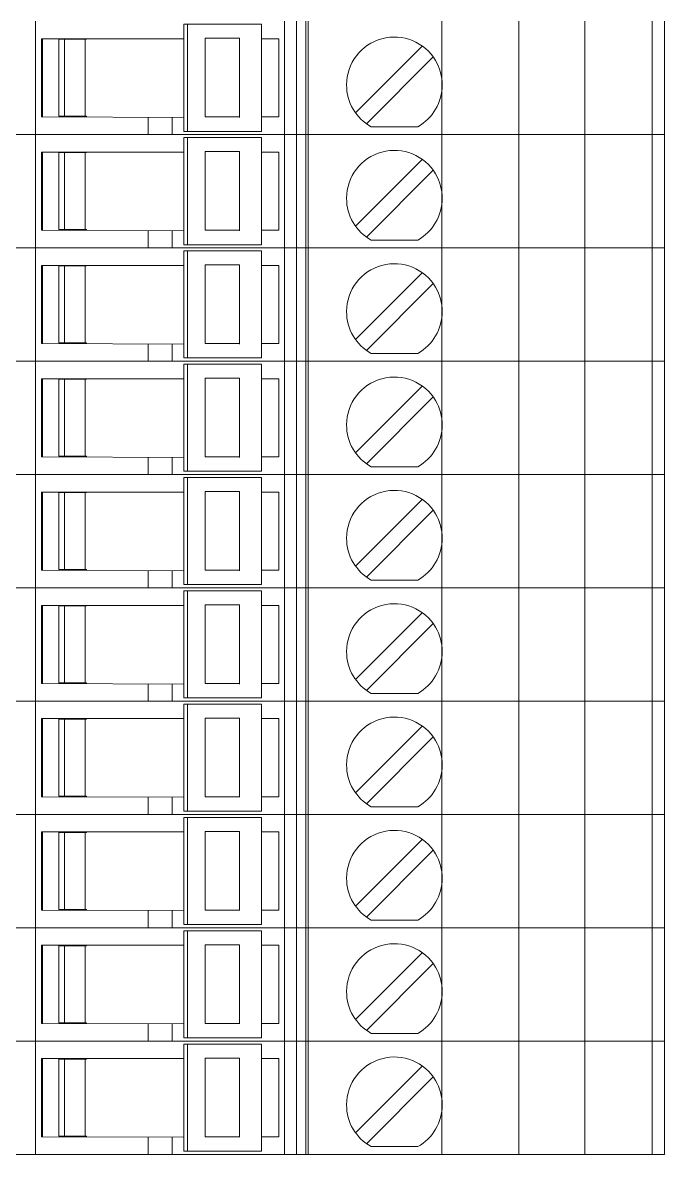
# Model space of a CAD drawing. Header units: millimetres. Extents: x 1880 to 4113, y 771 to 2990.
# Drawn here: x 2716.7 to 2745.9, y 2092.9 to 2144.3 of the extents above; entities that cross this region are included whole.
import ezdxf

# ---------------------------------------------------------------- set-up
doc = ezdxf.new("R2010")
doc.units = ezdxf.units.MM
doc.layers.add('000-PI-Oprema', color=30, linetype='Continuous', lineweight=5)

msp = doc.modelspace()

# ---------------------------------------------------------------- linework, layer by layer
at = {"layer": '000-PI-Oprema', "color": 0, "linetype": 'ByBlock', "lineweight": 0}
for p, q in [((2717.322, 2139.264), (2717.322, 2144.414)), ((2724.08, 2144.274), (2724.238, 2144.274)), ((2724.08, 2144.274), (2724.08, 2143.589)), ((2724.238, 2139.404), (2724.238, 2144.274)), ((2724.238, 2144.274), (2727.609, 2144.274)), ((2727.609, 2144.274), (2727.609, 2144.274)), ((2727.609, 2144.274), (2727.609, 2139.404)), ((2728.652, 2144.414), (2728.652, 2139.264)), ((2729.195, 2139.264), (2729.195, 2144.414)), ((2729.622, 2139.264), (2729.622, 2144.414)), ((2729.722, 2144.414), (2729.722, 2139.264)), ((2735.798, 2144.414), (2735.798, 2139.264)), ((2739.298, 2144.414), (2739.298, 2139.264)), ((2742.298, 2144.414), (2742.298, 2139.264)), ((2745.374, 2139.264), (2745.374, 2144.414)), ((2745.922, 2144.414), (2745.922, 2139.264)), ((2717.597, 2143.614), (2717.597, 2140.064)), ((2717.597, 2143.614), (2724.08, 2143.614)), ((2717.597, 2143.614), (2717.597, 2143.614)), ((2717.647, 2140.064), (2717.647, 2143.614)), ((2718.647, 2143.614), (2718.647, 2140.064)), ((2719.647, 2143.589), (2719.647, 2143.614)), ((2725.193, 2143.639), (2725.036, 2143.639)), ((2725.036, 2143.589), (2725.036, 2143.639)), ((2726.602, 2143.639), (2725.193, 2143.639)), ((2726.602, 2143.639), (2726.602, 2140.039)), ((2727.609, 2143.614), (2728.397, 2143.614)), ((2728.397, 2143.614), (2728.397, 2140.064)), ((2728.397, 2143.614), (2728.397, 2143.614)), ((2718.397, 2143.589), (2718.397, 2143.589)), ((2718.397, 2143.589), (2718.647, 2143.589)), ((2718.397, 2143.589), (2718.397, 2140.089)), ((2718.647, 2143.589), (2719.647, 2143.589)), ((2719.584, 2143.589), (2719.584, 2140.089)), ((2724.08, 2140.089), (2724.08, 2143.589)), ((2725.036, 2140.064), (2725.036, 2143.589)), ((2734.917, 2143.279), (2731.882, 2140.244)), ((2734.917, 2143.279), (2734.917, 2143.279)), ((2729.722, 2142.814), (2729.722, 2140.214)), ((2729.722, 2142.814), (2729.722, 2142.814)), ((2732.376, 2139.749), (2735.412, 2142.784)), ((2735.412, 2142.784), (2735.412, 2142.784)), ((2717.597, 2140.064), (2717.597, 2140.064)), ((2717.597, 2140.064), (2724.08, 2140.039)), ((2718.397, 2140.089), (2718.647, 2140.089)), ((2718.397, 2140.089), (2718.397, 2140.089)), ((2718.647, 2140.089), (2719.647, 2140.089)), ((2719.647, 2140.064), (2719.647, 2140.089)), ((2722.447, 2139.264), (2722.45, 2140.045)), ((2723.547, 2140.041), (2723.547, 2139.264)), ((2724.08, 2139.404), (2724.08, 2140.089)), ((2725.036, 2140.064), (2726.602, 2140.064)), ((2727.609, 2140.064), (2728.397, 2140.064)), ((2728.397, 2140.064), (2728.397, 2140.064)), ((2729.722, 2140.214), (2729.722, 2140.214)), ((2731.882, 2140.244), (2731.882, 2140.244)), ((2732.376, 2139.749), (2732.376, 2139.749)), ((2732.588, 2139.614), (2732.588, 2139.614)), ((2732.588, 2139.614), (2734.706, 2139.614)), ((2734.706, 2139.614), (2734.706, 2139.614)), ((2716.122, 2139.264), (2717.322, 2139.264)), ((2716.122, 2139.264), (2717.322, 2139.264)), ((2717.322, 2139.264), (2722.447, 2139.264)), ((2717.322, 2139.264), (2735.522, 2139.264)), ((2717.322, 2134.114), (2717.322, 2139.264)), ((2721.922, 2139.264), (2721.922, 2139.264)), ((2721.922, 2139.264), (2721.922, 2139.264)), ((2723.543, 2139.264), (2722.447, 2139.264)), ((2722.447, 2139.264), (2722.447, 2139.264)), ((2723.547, 2139.264), (2723.543, 2139.264)), ((2723.547, 2139.264), (2745.922, 2139.264)), ((2723.547, 2139.264), (2723.547, 2139.264)), ((2724.08, 2139.404), (2724.238, 2139.404)), ((2724.08, 2139.124), (2724.238, 2139.124)), ((2724.08, 2139.124), (2724.08, 2138.439)), ((2724.238, 2139.404), (2727.609, 2139.404)), ((2724.238, 2134.254), (2724.238, 2139.124)), ((2724.238, 2139.124), (2727.609, 2139.124)), ((2726.972, 2139.264), (2726.972, 2139.264)), ((2726.972, 2139.264), (2726.972, 2139.264)), ((2727.609, 2139.404), (2727.609, 2139.404)), ((2727.609, 2139.124), (2727.609, 2139.124)), ((2727.609, 2139.124), (2727.609, 2134.254)), ((2728.652, 2139.264), (2728.652, 2134.114)), ((2729.195, 2134.114), (2729.195, 2139.264)), ((2729.622, 2139.264), (2729.622, 2139.264)), ((2729.622, 2139.264), (2729.622, 2139.264)), ((2729.622, 2134.114), (2729.622, 2139.264)), ((2729.722, 2139.264), (2729.722, 2134.114)), ((2745.922, 2139.264), (2735.522, 2139.264)), ((2735.798, 2139.264), (2735.798, 2134.114)), ((2739.298, 2139.264), (2739.298, 2134.114)), ((2742.298, 2139.264), (2742.298, 2134.114)), ((2745.374, 2134.114), (2745.374, 2139.264)), ((2745.922, 2139.264), (2745.922, 2134.114)), ((2717.597, 2138.464), (2717.597, 2134.914)), ((2717.597, 2138.464), (2724.08, 2138.464)), ((2717.597, 2138.464), (2717.597, 2138.464)), ((2717.647, 2134.914), (2717.647, 2138.464)), ((2718.647, 2138.464), (2718.647, 2134.914)), ((2719.647, 2138.439), (2719.647, 2138.464)), ((2725.193, 2138.489), (2725.036, 2138.489)), ((2725.036, 2138.439), (2725.036, 2138.489)), ((2726.602, 2138.489), (2725.193, 2138.489)), ((2726.602, 2138.489), (2726.602, 2134.889)), ((2727.609, 2138.464), (2728.397, 2138.464)), ((2728.397, 2138.464), (2728.397, 2134.914)), ((2728.397, 2138.464), (2728.397, 2138.464)), ((2718.397, 2138.439), (2718.397, 2138.439)), ((2718.397, 2138.439), (2718.647, 2138.439)), ((2718.397, 2138.439), (2718.397, 2134.939)), ((2718.647, 2138.439), (2719.647, 2138.439)), ((2719.584, 2138.439), (2719.584, 2134.939)), ((2724.08, 2134.939), (2724.08, 2138.439)), ((2725.036, 2134.914), (2725.036, 2138.439)), ((2734.917, 2138.129), (2731.882, 2135.094)), ((2734.917, 2138.129), (2734.917, 2138.129)), ((2729.722, 2137.664), (2729.722, 2135.064)), ((2729.722, 2137.664), (2729.722, 2137.664)), ((2732.376, 2134.599), (2735.412, 2137.634)), ((2735.412, 2137.634), (2735.412, 2137.634)), ((2717.597, 2134.914), (2717.597, 2134.914)), ((2717.597, 2134.914), (2724.08, 2134.889)), ((2718.397, 2134.939), (2718.647, 2134.939)), ((2718.397, 2134.939), (2718.397, 2134.939)), ((2718.647, 2134.939), (2719.647, 2134.939)), ((2719.647, 2134.914), (2719.647, 2134.939)), ((2722.447, 2134.114), (2722.45, 2134.895)), ((2723.547, 2134.891), (2723.547, 2134.114)), ((2724.08, 2134.254), (2724.08, 2134.939)), ((2725.036, 2134.914), (2726.602, 2134.914)), ((2727.609, 2134.914), (2728.397, 2134.914)), ((2728.397, 2134.914), (2728.397, 2134.914)), ((2729.722, 2135.064), (2729.722, 2135.064)), ((2731.882, 2135.094), (2731.882, 2135.094)), ((2732.376, 2134.599), (2732.376, 2134.599)), ((2732.588, 2134.464), (2732.588, 2134.464)), ((2732.588, 2134.464), (2734.706, 2134.464)), ((2734.706, 2134.464), (2734.706, 2134.464)), ((2716.122, 2134.114), (2717.322, 2134.114)), ((2716.122, 2134.114), (2717.322, 2134.114)), ((2717.322, 2134.114), (2722.447, 2134.114)), ((2717.322, 2134.114), (2735.522, 2134.114)), ((2717.322, 2128.964), (2717.322, 2134.114)), ((2721.922, 2134.114), (2721.922, 2134.114)), ((2721.922, 2134.114), (2721.922, 2134.114)), ((2723.543, 2134.114), (2722.447, 2134.114)), ((2722.447, 2134.114), (2722.447, 2134.114)), ((2723.547, 2134.114), (2723.543, 2134.114)), ((2723.547, 2134.114), (2745.922, 2134.114)), ((2723.547, 2134.114), (2723.547, 2134.114)), ((2724.08, 2134.254), (2724.238, 2134.254)), ((2724.08, 2133.974), (2724.238, 2133.974)), ((2724.08, 2133.974), (2724.08, 2133.289)), ((2724.238, 2134.254), (2727.609, 2134.254)), ((2724.238, 2129.104), (2724.238, 2133.974)), ((2724.238, 2133.974), (2727.609, 2133.974)), ((2726.972, 2134.114), (2726.972, 2134.114)), ((2726.972, 2134.114), (2726.972, 2134.114)), ((2727.609, 2134.254), (2727.609, 2134.254)), ((2727.609, 2133.974), (2727.609, 2133.974)), ((2727.609, 2133.974), (2727.609, 2129.104)), ((2728.652, 2134.114), (2728.652, 2128.964)), ((2729.195, 2128.964), (2729.195, 2134.114)), ((2729.622, 2134.114), (2729.622, 2134.114)), ((2729.622, 2134.114), (2729.622, 2134.114)), ((2729.622, 2128.964), (2729.622, 2134.114)), ((2729.722, 2134.114), (2729.722, 2128.964)), ((2745.922, 2134.114), (2735.522, 2134.114)), ((2735.798, 2134.114), (2735.798, 2128.964)), ((2739.298, 2134.114), (2739.298, 2128.964)), ((2742.298, 2134.114), (2742.298, 2128.964)), ((2745.374, 2128.964), (2745.374, 2134.114)), ((2745.922, 2134.114), (2745.922, 2128.964)), ((2725.193, 2133.339), (2725.036, 2133.339)), ((2725.036, 2133.289), (2725.036, 2133.339)), ((2726.602, 2133.339), (2725.193, 2133.339)), ((2726.602, 2133.339), (2726.602, 2129.739)), ((2717.597, 2133.314), (2717.597, 2129.764)), ((2717.597, 2133.314), (2724.08, 2133.314)), ((2717.597, 2133.314), (2717.597, 2133.314)), ((2717.647, 2129.764), (2717.647, 2133.314)), ((2718.397, 2133.289), (2718.397, 2133.289)), ((2718.397, 2133.289), (2718.647, 2133.289)), ((2718.397, 2133.289), (2718.397, 2129.789)), ((2718.647, 2133.314), (2718.647, 2129.764)), ((2718.647, 2133.289), (2719.647, 2133.289)), ((2719.584, 2133.289), (2719.584, 2129.789)), ((2719.647, 2133.289), (2719.647, 2133.314)), ((2724.08, 2129.789), (2724.08, 2133.289)), ((2725.036, 2129.764), (2725.036, 2133.289)), ((2727.609, 2133.314), (2728.397, 2133.314)), ((2728.397, 2133.314), (2728.397, 2129.764)), ((2728.397, 2133.314), (2728.397, 2133.314)), ((2734.917, 2132.979), (2731.882, 2129.944)), ((2734.917, 2132.979), (2734.917, 2132.979)), ((2729.722, 2132.514), (2729.722, 2129.914)), ((2729.722, 2132.514), (2729.722, 2132.514)), ((2732.376, 2129.449), (2735.412, 2132.484)), ((2735.412, 2132.484), (2735.412, 2132.484)), ((2717.597, 2129.764), (2717.597, 2129.764)), ((2717.597, 2129.764), (2724.08, 2129.739)), ((2718.397, 2129.789), (2718.647, 2129.789)), ((2718.397, 2129.789), (2718.397, 2129.789)), ((2718.647, 2129.789), (2719.647, 2129.789)), ((2719.647, 2129.764), (2719.647, 2129.789)), ((2722.447, 2128.964), (2722.45, 2129.745)), ((2723.547, 2129.741), (2723.547, 2128.964)), ((2724.08, 2129.104), (2724.08, 2129.789)), ((2725.036, 2129.764), (2726.602, 2129.764)), ((2727.609, 2129.764), (2728.397, 2129.764)), ((2728.397, 2129.764), (2728.397, 2129.764)), ((2729.722, 2129.914), (2729.722, 2129.914)), ((2731.882, 2129.944), (2731.882, 2129.944)), ((2732.376, 2129.449), (2732.376, 2129.449)), ((2732.588, 2129.314), (2732.588, 2129.314)), ((2732.588, 2129.314), (2734.706, 2129.314)), ((2734.706, 2129.314), (2734.706, 2129.314)), ((2716.122, 2128.964), (2717.322, 2128.964)), ((2716.122, 2128.964), (2717.322, 2128.964)), ((2717.322, 2128.964), (2722.447, 2128.964)), ((2717.322, 2128.964), (2735.522, 2128.964)), ((2717.322, 2123.814), (2717.322, 2128.964)), ((2721.922, 2128.964), (2721.922, 2128.964)), ((2721.922, 2128.964), (2721.922, 2128.964)), ((2723.543, 2128.964), (2722.447, 2128.964)), ((2722.447, 2128.964), (2722.447, 2128.964)), ((2723.547, 2128.964), (2723.543, 2128.964)), ((2723.547, 2128.964), (2745.922, 2128.964)), ((2723.547, 2128.964), (2723.547, 2128.964)), ((2724.08, 2129.104), (2724.238, 2129.104)), ((2724.08, 2128.824), (2724.238, 2128.824)), ((2724.08, 2128.824), (2724.08, 2128.139)), ((2724.238, 2129.104), (2727.609, 2129.104)), ((2724.238, 2123.954), (2724.238, 2128.824)), ((2724.238, 2128.824), (2727.609, 2128.824)), ((2726.972, 2128.964), (2726.972, 2128.964)), ((2726.972, 2128.964), (2726.972, 2128.964)), ((2727.609, 2129.104), (2727.609, 2129.104)), ((2727.609, 2128.824), (2727.609, 2128.824)), ((2727.609, 2128.824), (2727.609, 2123.954)), ((2728.652, 2128.964), (2728.652, 2123.814)), ((2729.195, 2123.814), (2729.195, 2128.964)), ((2729.622, 2128.964), (2729.622, 2128.964)), ((2729.622, 2128.964), (2729.622, 2128.964)), ((2729.622, 2123.814), (2729.622, 2128.964)), ((2729.722, 2128.964), (2729.722, 2123.814)), ((2745.922, 2128.964), (2735.522, 2128.964)), ((2735.798, 2128.964), (2735.798, 2123.814)), ((2739.298, 2128.964), (2739.298, 2123.814)), ((2742.298, 2128.964), (2742.298, 2123.814)), ((2745.374, 2123.814), (2745.374, 2128.964)), ((2745.922, 2128.964), (2745.922, 2123.814)), ((2725.193, 2128.189), (2725.036, 2128.189)), ((2725.036, 2128.139), (2725.036, 2128.189)), ((2726.602, 2128.189), (2725.193, 2128.189)), ((2726.602, 2128.189), (2726.602, 2124.589)), ((2717.597, 2128.164), (2717.597, 2124.614)), ((2717.597, 2128.164), (2724.08, 2128.164)), ((2717.597, 2128.164), (2717.597, 2128.164)), ((2717.647, 2124.614), (2717.647, 2128.164)), ((2718.397, 2128.139), (2718.397, 2128.139)), ((2718.397, 2128.139), (2718.647, 2128.139)), ((2718.397, 2128.139), (2718.397, 2124.639)), ((2718.647, 2128.164), (2718.647, 2124.614)), ((2718.647, 2128.139), (2719.647, 2128.139)), ((2719.584, 2128.139), (2719.584, 2124.639)), ((2719.647, 2128.139), (2719.647, 2128.164)), ((2724.08, 2124.639), (2724.08, 2128.139)), ((2725.036, 2124.614), (2725.036, 2128.139)), ((2727.609, 2128.164), (2728.397, 2128.164)), ((2728.397, 2128.164), (2728.397, 2124.614)), ((2728.397, 2128.164), (2728.397, 2128.164)), ((2734.917, 2127.829), (2731.882, 2124.794)), ((2734.917, 2127.829), (2734.917, 2127.829)), ((2729.722, 2127.364), (2729.722, 2124.764)), ((2729.722, 2127.364), (2729.722, 2127.364)), ((2732.376, 2124.299), (2735.412, 2127.334)), ((2735.412, 2127.334), (2735.412, 2127.334)), ((2717.597, 2124.614), (2717.597, 2124.614)), ((2717.597, 2124.614), (2724.08, 2124.589)), ((2718.397, 2124.639), (2718.647, 2124.639)), ((2718.397, 2124.639), (2718.397, 2124.639)), ((2718.647, 2124.639), (2719.647, 2124.639)), ((2719.647, 2124.614), (2719.647, 2124.639)), ((2722.447, 2123.814), (2722.45, 2124.595)), ((2723.547, 2124.591), (2723.547, 2123.814)), ((2724.08, 2123.954), (2724.08, 2124.639)), ((2725.036, 2124.614), (2726.602, 2124.614)), ((2727.609, 2124.614), (2728.397, 2124.614)), ((2728.397, 2124.614), (2728.397, 2124.614)), ((2729.722, 2124.764), (2729.722, 2124.764)), ((2731.882, 2124.794), (2731.882, 2124.794)), ((2732.376, 2124.299), (2732.376, 2124.299)), ((2732.588, 2124.164), (2732.588, 2124.164)), ((2732.588, 2124.164), (2734.706, 2124.164)), ((2734.706, 2124.164), (2734.706, 2124.164)), ((2716.122, 2123.814), (2717.322, 2123.814)), ((2716.122, 2123.814), (2717.322, 2123.814)), ((2717.322, 2123.814), (2722.447, 2123.814)), ((2717.322, 2123.814), (2735.522, 2123.814)), ((2717.322, 2118.664), (2717.322, 2123.814)), ((2721.922, 2123.814), (2721.922, 2123.814)), ((2721.922, 2123.814), (2721.922, 2123.814)), ((2723.543, 2123.814), (2722.447, 2123.814)), ((2722.447, 2123.814), (2722.447, 2123.814)), ((2723.547, 2123.814), (2723.543, 2123.814)), ((2723.547, 2123.814), (2745.922, 2123.814)), ((2723.547, 2123.814), (2723.547, 2123.814)), ((2724.08, 2123.954), (2724.238, 2123.954)), ((2724.08, 2123.674), (2724.238, 2123.674)), ((2724.08, 2123.674), (2724.08, 2122.989)), ((2724.238, 2123.954), (2727.609, 2123.954)), ((2724.238, 2118.804), (2724.238, 2123.674)), ((2724.238, 2123.674), (2727.609, 2123.674)), ((2726.972, 2123.814), (2726.972, 2123.814)), ((2726.972, 2123.814), (2726.972, 2123.814)), ((2727.609, 2123.954), (2727.609, 2123.954)), ((2727.609, 2123.674), (2727.609, 2123.674)), ((2727.609, 2123.674), (2727.609, 2118.804)), ((2728.652, 2123.814), (2728.652, 2118.664)), ((2729.195, 2118.664), (2729.195, 2123.814)), ((2729.622, 2123.814), (2729.622, 2123.814)), ((2729.622, 2123.814), (2729.622, 2123.814)), ((2729.622, 2118.664), (2729.622, 2123.814)), ((2729.722, 2123.814), (2729.722, 2118.664)), ((2745.922, 2123.814), (2735.522, 2123.814)), ((2735.798, 2123.814), (2735.798, 2118.664)), ((2739.298, 2123.814), (2739.298, 2118.664)), ((2742.298, 2123.814), (2742.298, 2118.664)), ((2745.374, 2118.664), (2745.374, 2123.814)), ((2745.922, 2123.814), (2745.922, 2118.664)), ((2725.193, 2123.039), (2725.036, 2123.039)), ((2725.036, 2122.989), (2725.036, 2123.039)), ((2726.602, 2123.039), (2725.193, 2123.039)), ((2726.602, 2123.039), (2726.602, 2119.439)), ((2717.597, 2123.014), (2717.597, 2119.464)), ((2717.597, 2123.014), (2724.08, 2123.014)), ((2717.597, 2123.014), (2717.597, 2123.014)), ((2717.647, 2119.464), (2717.647, 2123.014)), ((2718.397, 2122.989), (2718.397, 2122.989)), ((2718.397, 2122.989), (2718.647, 2122.989)), ((2718.397, 2122.989), (2718.397, 2119.489)), ((2718.647, 2123.014), (2718.647, 2119.464)), ((2718.647, 2122.989), (2719.647, 2122.989)), ((2719.584, 2122.989), (2719.584, 2119.489)), ((2719.647, 2122.989), (2719.647, 2123.014)), ((2724.08, 2119.489), (2724.08, 2122.989)), ((2725.036, 2119.464), (2725.036, 2122.989)), ((2727.609, 2123.014), (2728.397, 2123.014)), ((2728.397, 2123.014), (2728.397, 2119.464)), ((2728.397, 2123.014), (2728.397, 2123.014)), ((2734.917, 2122.679), (2731.882, 2119.644)), ((2734.917, 2122.679), (2734.917, 2122.679)), ((2729.722, 2122.214), (2729.722, 2119.614)), ((2729.722, 2122.214), (2729.722, 2122.214)), ((2732.376, 2119.149), (2735.412, 2122.184)), ((2735.412, 2122.184), (2735.412, 2122.184)), ((2717.597, 2119.464), (2717.597, 2119.464)), ((2717.597, 2119.464), (2724.08, 2119.439)), ((2718.397, 2119.489), (2718.647, 2119.489)), ((2718.397, 2119.489), (2718.397, 2119.489)), ((2718.647, 2119.489), (2719.647, 2119.489)), ((2719.647, 2119.464), (2719.647, 2119.489)), ((2722.447, 2118.664), (2722.45, 2119.445)), ((2723.547, 2119.441), (2723.547, 2118.664)), ((2724.08, 2118.804), (2724.08, 2119.489)), ((2725.036, 2119.464), (2726.602, 2119.464)), ((2727.609, 2119.464), (2728.397, 2119.464)), ((2728.397, 2119.464), (2728.397, 2119.464)), ((2729.722, 2119.614), (2729.722, 2119.614)), ((2731.882, 2119.644), (2731.882, 2119.644)), ((2732.376, 2119.149), (2732.376, 2119.149)), ((2732.588, 2119.014), (2732.588, 2119.014)), ((2732.588, 2119.014), (2734.706, 2119.014)), ((2734.706, 2119.014), (2734.706, 2119.014)), ((2716.122, 2118.664), (2717.322, 2118.664)), ((2716.122, 2118.664), (2717.322, 2118.664)), ((2717.322, 2118.664), (2722.447, 2118.664)), ((2717.322, 2118.664), (2735.522, 2118.664)), ((2717.322, 2113.514), (2717.322, 2118.664)), ((2721.922, 2118.664), (2721.922, 2118.664)), ((2721.922, 2118.664), (2721.922, 2118.664)), ((2723.543, 2118.664), (2722.447, 2118.664)), ((2722.447, 2118.664), (2722.447, 2118.664)), ((2723.547, 2118.664), (2723.543, 2118.664)), ((2723.547, 2118.664), (2745.922, 2118.664)), ((2723.547, 2118.664), (2723.547, 2118.664)), ((2724.08, 2118.804), (2724.238, 2118.804)), ((2724.08, 2118.524), (2724.238, 2118.524)), ((2724.08, 2118.524), (2724.08, 2117.839)), ((2724.238, 2118.804), (2727.609, 2118.804)), ((2724.238, 2113.654), (2724.238, 2118.524)), ((2724.238, 2118.524), (2727.609, 2118.524)), ((2726.972, 2118.664), (2726.972, 2118.664)), ((2726.972, 2118.664), (2726.972, 2118.664)), ((2727.609, 2118.804), (2727.609, 2118.804)), ((2727.609, 2118.524), (2727.609, 2118.524)), ((2727.609, 2118.524), (2727.609, 2113.654)), ((2728.652, 2118.664), (2728.652, 2113.514)), ((2729.195, 2113.514), (2729.195, 2118.664)), ((2729.622, 2118.664), (2729.622, 2118.664)), ((2729.622, 2118.664), (2729.622, 2118.664)), ((2729.622, 2113.514), (2729.622, 2118.664)), ((2729.722, 2118.664), (2729.722, 2113.514)), ((2745.922, 2118.664), (2735.522, 2118.664)), ((2735.798, 2118.664), (2735.798, 2113.514)), ((2739.298, 2118.664), (2739.298, 2113.514)), ((2742.298, 2118.664), (2742.298, 2113.514)), ((2745.374, 2113.514), (2745.374, 2118.664)), ((2745.922, 2118.664), (2745.922, 2113.514)), ((2725.193, 2117.889), (2725.036, 2117.889)), ((2725.036, 2117.839), (2725.036, 2117.889)), ((2726.602, 2117.889), (2725.193, 2117.889)), ((2726.602, 2117.889), (2726.602, 2114.289)), ((2717.597, 2117.864), (2717.597, 2114.314)), ((2717.597, 2117.864), (2724.08, 2117.864)), ((2717.597, 2117.864), (2717.597, 2117.864)), ((2717.647, 2114.314), (2717.647, 2117.864)), ((2718.397, 2117.839), (2718.397, 2117.839)), ((2718.397, 2117.839), (2718.647, 2117.839)), ((2718.397, 2117.839), (2718.397, 2114.339)), ((2718.647, 2117.864), (2718.647, 2114.314)), ((2718.647, 2117.839), (2719.647, 2117.839)), ((2719.584, 2117.839), (2719.584, 2114.339)), ((2719.647, 2117.839), (2719.647, 2117.864)), ((2724.08, 2114.339), (2724.08, 2117.839)), ((2725.036, 2114.314), (2725.036, 2117.839)), ((2727.609, 2117.864), (2728.397, 2117.864)), ((2728.397, 2117.864), (2728.397, 2114.314)), ((2728.397, 2117.864), (2728.397, 2117.864)), ((2734.917, 2117.529), (2731.882, 2114.494)), ((2734.917, 2117.529), (2734.917, 2117.529)), ((2729.722, 2117.064), (2729.722, 2114.464)), ((2729.722, 2117.064), (2729.722, 2117.064)), ((2732.376, 2113.999), (2735.412, 2117.034)), ((2735.412, 2117.034), (2735.412, 2117.034)), ((2717.597, 2114.314), (2717.597, 2114.314)), ((2717.597, 2114.314), (2724.08, 2114.289)), ((2718.397, 2114.339), (2718.647, 2114.339)), ((2718.397, 2114.339), (2718.397, 2114.339)), ((2718.647, 2114.339), (2719.647, 2114.339)), ((2719.647, 2114.314), (2719.647, 2114.339)), ((2722.447, 2113.514), (2722.45, 2114.295)), ((2723.547, 2114.291), (2723.547, 2113.514)), ((2724.08, 2113.654), (2724.08, 2114.339)), ((2725.036, 2114.314), (2726.602, 2114.314)), ((2727.609, 2114.314), (2728.397, 2114.314)), ((2728.397, 2114.314), (2728.397, 2114.314)), ((2729.722, 2114.464), (2729.722, 2114.464)), ((2731.882, 2114.494), (2731.882, 2114.494)), ((2732.376, 2113.999), (2732.376, 2113.999)), ((2732.588, 2113.864), (2732.588, 2113.864)), ((2732.588, 2113.864), (2734.706, 2113.864)), ((2734.706, 2113.864), (2734.706, 2113.864)), ((2716.122, 2113.514), (2717.322, 2113.514)), ((2716.122, 2113.514), (2717.322, 2113.514)), ((2717.322, 2113.514), (2722.447, 2113.514)), ((2717.322, 2113.514), (2735.522, 2113.514)), ((2717.322, 2108.364), (2717.322, 2113.514)), ((2721.922, 2113.514), (2721.922, 2113.514)), ((2721.922, 2113.514), (2721.922, 2113.514)), ((2723.543, 2113.514), (2722.447, 2113.514)), ((2722.447, 2113.514), (2722.447, 2113.514)), ((2723.547, 2113.514), (2723.543, 2113.514)), ((2723.547, 2113.514), (2745.922, 2113.514)), ((2723.547, 2113.514), (2723.547, 2113.514)), ((2724.08, 2113.654), (2724.238, 2113.654)), ((2724.08, 2113.374), (2724.238, 2113.374)), ((2724.08, 2113.374), (2724.08, 2112.689)), ((2724.238, 2113.654), (2727.609, 2113.654)), ((2724.238, 2108.504), (2724.238, 2113.374)), ((2724.238, 2113.374), (2727.609, 2113.374)), ((2726.972, 2113.514), (2726.972, 2113.514)), ((2726.972, 2113.514), (2726.972, 2113.514)), ((2727.609, 2113.654), (2727.609, 2113.654)), ((2727.609, 2113.374), (2727.609, 2113.374)), ((2727.609, 2113.374), (2727.609, 2108.504)), ((2728.652, 2113.514), (2728.652, 2108.364)), ((2729.195, 2108.364), (2729.195, 2113.514)), ((2729.622, 2113.514), (2729.622, 2113.514)), ((2729.622, 2113.514), (2729.622, 2113.514)), ((2729.622, 2108.364), (2729.622, 2113.514)), ((2729.722, 2113.514), (2729.722, 2108.364)), ((2745.922, 2113.514), (2735.522, 2113.514)), ((2735.798, 2113.514), (2735.798, 2108.364)), ((2739.298, 2113.514), (2739.298, 2108.364)), ((2742.298, 2113.514), (2742.298, 2108.364)), ((2745.374, 2108.364), (2745.374, 2113.514)), ((2745.922, 2113.514), (2745.922, 2108.364)), ((2717.597, 2112.714), (2717.597, 2109.164)), ((2717.597, 2112.714), (2724.08, 2112.714)), ((2717.597, 2112.714), (2717.597, 2112.714)), ((2717.647, 2109.164), (2717.647, 2112.714)), ((2718.397, 2112.689), (2718.397, 2112.689)), ((2718.397, 2112.689), (2718.647, 2112.689)), ((2718.397, 2112.689), (2718.397, 2109.189)), ((2718.647, 2112.714), (2718.647, 2109.164)), ((2718.647, 2112.689), (2719.647, 2112.689)), ((2719.584, 2112.689), (2719.584, 2109.189)), ((2719.647, 2112.689), (2719.647, 2112.714)), ((2724.08, 2109.189), (2724.08, 2112.689)), ((2725.193, 2112.739), (2725.036, 2112.739)), ((2725.036, 2112.689), (2725.036, 2112.739)), ((2725.036, 2109.164), (2725.036, 2112.689)), ((2726.602, 2112.739), (2725.193, 2112.739)), ((2726.602, 2112.739), (2726.602, 2109.139)), ((2727.609, 2112.714), (2728.397, 2112.714)), ((2728.397, 2112.714), (2728.397, 2109.164)), ((2728.397, 2112.714), (2728.397, 2112.714)), ((2734.917, 2112.379), (2731.882, 2109.344)), ((2734.917, 2112.379), (2734.917, 2112.379)), ((2729.722, 2111.914), (2729.722, 2109.314)), ((2729.722, 2111.914), (2729.722, 2111.914)), ((2732.376, 2108.849), (2735.412, 2111.884)), ((2735.412, 2111.884), (2735.412, 2111.884)), ((2717.597, 2109.164), (2717.597, 2109.164)), ((2717.597, 2109.164), (2724.08, 2109.139)), ((2718.397, 2109.189), (2718.647, 2109.189)), ((2718.397, 2109.189), (2718.397, 2109.189)), ((2718.647, 2109.189), (2719.647, 2109.189)), ((2719.647, 2109.164), (2719.647, 2109.189)), ((2722.447, 2108.364), (2722.45, 2109.145)), ((2724.08, 2108.504), (2724.08, 2109.189)), ((2725.036, 2109.164), (2726.602, 2109.164)), ((2727.609, 2109.164), (2728.397, 2109.164)), ((2728.397, 2109.164), (2728.397, 2109.164)), ((2729.722, 2109.314), (2729.722, 2109.314)), ((2731.882, 2109.344), (2731.882, 2109.344)), ((2723.547, 2109.141), (2723.547, 2108.364)), ((2732.376, 2108.849), (2732.376, 2108.849)), ((2732.588, 2108.714), (2732.588, 2108.714)), ((2732.588, 2108.714), (2734.706, 2108.714)), ((2734.706, 2108.714), (2734.706, 2108.714)), ((2716.122, 2108.364), (2717.322, 2108.364)), ((2716.122, 2108.364), (2717.322, 2108.364)), ((2717.322, 2108.364), (2722.447, 2108.364)), ((2717.322, 2108.364), (2735.522, 2108.364)), ((2717.322, 2103.214), (2717.322, 2108.364)), ((2721.922, 2108.364), (2721.922, 2108.364)), ((2721.922, 2108.364), (2721.922, 2108.364)), ((2723.543, 2108.364), (2722.447, 2108.364)), ((2722.447, 2108.364), (2722.447, 2108.364)), ((2723.547, 2108.364), (2723.543, 2108.364)), ((2723.547, 2108.364), (2745.922, 2108.364)), ((2723.547, 2108.364), (2723.547, 2108.364)), ((2724.08, 2108.504), (2724.238, 2108.504)), ((2724.08, 2108.224), (2724.238, 2108.224)), ((2724.08, 2108.224), (2724.08, 2107.539)), ((2724.238, 2108.504), (2727.609, 2108.504)), ((2724.238, 2103.354), (2724.238, 2108.224)), ((2724.238, 2108.224), (2727.609, 2108.224)), ((2726.972, 2108.364), (2726.972, 2108.364)), ((2726.972, 2108.364), (2726.972, 2108.364)), ((2727.609, 2108.504), (2727.609, 2108.504)), ((2727.609, 2108.224), (2727.609, 2108.224)), ((2727.609, 2108.224), (2727.609, 2103.354)), ((2728.652, 2108.364), (2728.652, 2103.214)), ((2729.195, 2103.214), (2729.195, 2108.364)), ((2729.622, 2108.364), (2729.622, 2108.364)), ((2729.622, 2108.364), (2729.622, 2108.364)), ((2729.622, 2103.214), (2729.622, 2108.364)), ((2729.722, 2108.364), (2729.722, 2103.214)), ((2745.922, 2108.364), (2735.522, 2108.364)), ((2735.798, 2108.364), (2735.798, 2103.214)), ((2739.298, 2108.364), (2739.298, 2103.214)), ((2742.298, 2108.364), (2742.298, 2103.214)), ((2745.374, 2103.214), (2745.374, 2108.364)), ((2745.922, 2108.364), (2745.922, 2103.214)), ((2717.597, 2107.564), (2717.597, 2104.014)), ((2717.597, 2107.564), (2724.08, 2107.564)), ((2717.597, 2107.564), (2717.597, 2107.564)), ((2717.647, 2104.014), (2717.647, 2107.564)), ((2718.397, 2107.539), (2718.397, 2107.539)), ((2718.397, 2107.539), (2718.647, 2107.539)), ((2718.397, 2107.539), (2718.397, 2104.039)), ((2718.647, 2107.564), (2718.647, 2104.014)), ((2718.647, 2107.539), (2719.647, 2107.539)), ((2719.584, 2107.539), (2719.584, 2104.039)), ((2719.647, 2107.539), (2719.647, 2107.564)), ((2724.08, 2104.039), (2724.08, 2107.539)), ((2725.193, 2107.589), (2725.036, 2107.589)), ((2725.036, 2107.539), (2725.036, 2107.589)), ((2725.036, 2104.014), (2725.036, 2107.539)), ((2726.602, 2107.589), (2725.193, 2107.589)), ((2726.602, 2107.589), (2726.602, 2103.989)), ((2727.609, 2107.564), (2728.397, 2107.564)), ((2728.397, 2107.564), (2728.397, 2104.014)), ((2728.397, 2107.564), (2728.397, 2107.564)), ((2734.917, 2107.229), (2731.882, 2104.194)), ((2734.917, 2107.229), (2734.917, 2107.229)), ((2729.722, 2106.764), (2729.722, 2104.164)), ((2729.722, 2106.764), (2729.722, 2106.764)), ((2732.376, 2103.699), (2735.412, 2106.734)), ((2735.412, 2106.734), (2735.412, 2106.734)), ((2717.597, 2104.014), (2717.597, 2104.014)), ((2717.597, 2104.014), (2724.08, 2103.989)), ((2718.397, 2104.039), (2718.647, 2104.039)), ((2718.397, 2104.039), (2718.397, 2104.039)), ((2718.647, 2104.039), (2719.647, 2104.039)), ((2719.647, 2104.014), (2719.647, 2104.039)), ((2724.08, 2103.354), (2724.08, 2104.039)), ((2725.036, 2104.014), (2726.602, 2104.014)), ((2727.609, 2104.014), (2728.397, 2104.014)), ((2728.397, 2104.014), (2728.397, 2104.014)), ((2729.722, 2104.164), (2729.722, 2104.164)), ((2731.882, 2104.194), (2731.882, 2104.194)), ((2722.447, 2103.214), (2722.45, 2103.995)), ((2723.547, 2103.991), (2723.547, 2103.214)), ((2732.376, 2103.699), (2732.376, 2103.699)), ((2732.588, 2103.564), (2732.588, 2103.564)), ((2732.588, 2103.564), (2734.706, 2103.564)), ((2734.706, 2103.564), (2734.706, 2103.564)), ((2716.122, 2103.214), (2717.322, 2103.214)), ((2716.122, 2103.214), (2717.322, 2103.214)), ((2717.322, 2103.214), (2722.447, 2103.214)), ((2717.322, 2103.214), (2735.522, 2103.214)), ((2717.322, 2098.064), (2717.322, 2103.214)), ((2721.922, 2103.214), (2721.922, 2103.214)), ((2721.922, 2103.214), (2721.922, 2103.214)), ((2723.543, 2103.214), (2722.447, 2103.214)), ((2722.447, 2103.214), (2722.447, 2103.214)), ((2723.547, 2103.214), (2723.543, 2103.214)), ((2723.547, 2103.214), (2745.922, 2103.214)), ((2723.547, 2103.214), (2723.547, 2103.214)), ((2724.08, 2103.354), (2724.238, 2103.354)), ((2724.08, 2103.074), (2724.238, 2103.074)), ((2724.08, 2103.074), (2724.08, 2102.389)), ((2724.238, 2103.354), (2727.609, 2103.354)), ((2724.238, 2098.204), (2724.238, 2103.074)), ((2724.238, 2103.074), (2727.609, 2103.074)), ((2726.972, 2103.214), (2726.972, 2103.214)), ((2726.972, 2103.214), (2726.972, 2103.214)), ((2727.609, 2103.354), (2727.609, 2103.354)), ((2727.609, 2103.074), (2727.609, 2103.074)), ((2727.609, 2103.074), (2727.609, 2098.204)), ((2728.652, 2103.214), (2728.652, 2098.064)), ((2729.195, 2098.064), (2729.195, 2103.214)), ((2729.622, 2103.214), (2729.622, 2103.214)), ((2729.622, 2103.214), (2729.622, 2103.214)), ((2729.622, 2098.064), (2729.622, 2103.214)), ((2729.722, 2103.214), (2729.722, 2098.064)), ((2745.922, 2103.214), (2735.522, 2103.214)), ((2735.798, 2103.214), (2735.798, 2098.064)), ((2739.298, 2103.214), (2739.298, 2098.064)), ((2742.298, 2103.214), (2742.298, 2098.064)), ((2745.374, 2098.064), (2745.374, 2103.214)), ((2745.922, 2103.214), (2745.922, 2098.064)), ((2717.597, 2102.414), (2717.597, 2098.864)), ((2717.597, 2102.414), (2724.08, 2102.414)), ((2717.597, 2102.414), (2717.597, 2102.414)), ((2717.647, 2098.864), (2717.647, 2102.414)), ((2718.397, 2102.389), (2718.397, 2102.389)), ((2718.397, 2102.389), (2718.647, 2102.389)), ((2718.397, 2102.389), (2718.397, 2098.889)), ((2718.647, 2102.414), (2718.647, 2098.864)), ((2718.647, 2102.389), (2719.647, 2102.389)), ((2719.584, 2102.389), (2719.584, 2098.889)), ((2719.647, 2102.389), (2719.647, 2102.414)), ((2724.08, 2098.889), (2724.08, 2102.389)), ((2725.193, 2102.439), (2725.036, 2102.439)), ((2725.036, 2102.389), (2725.036, 2102.439)), ((2725.036, 2098.864), (2725.036, 2102.389)), ((2726.602, 2102.439), (2725.193, 2102.439)), ((2726.602, 2102.439), (2726.602, 2098.839)), ((2727.609, 2102.414), (2728.397, 2102.414)), ((2728.397, 2102.414), (2728.397, 2098.864)), ((2728.397, 2102.414), (2728.397, 2102.414)), ((2734.917, 2102.079), (2731.882, 2099.044)), ((2734.917, 2102.079), (2734.917, 2102.079)), ((2729.722, 2101.614), (2729.722, 2099.014)), ((2729.722, 2101.614), (2729.722, 2101.614)), ((2732.376, 2098.549), (2735.412, 2101.584)), ((2735.412, 2101.584), (2735.412, 2101.584)), ((2717.597, 2098.864), (2717.597, 2098.864)), ((2717.597, 2098.864), (2724.08, 2098.839)), ((2718.397, 2098.889), (2718.647, 2098.889)), ((2718.397, 2098.889), (2718.397, 2098.889)), ((2718.647, 2098.889), (2719.647, 2098.889)), ((2719.647, 2098.864), (2719.647, 2098.889)), ((2724.08, 2098.204), (2724.08, 2098.889)), ((2725.036, 2098.864), (2726.602, 2098.864)), ((2727.609, 2098.864), (2728.397, 2098.864)), ((2728.397, 2098.864), (2728.397, 2098.864)), ((2729.722, 2099.014), (2729.722, 2099.014)), ((2731.882, 2099.044), (2731.882, 2099.044)), ((2722.447, 2098.064), (2722.45, 2098.845)), ((2723.547, 2098.841), (2723.547, 2098.064)), ((2732.376, 2098.549), (2732.376, 2098.549)), ((2732.588, 2098.414), (2732.588, 2098.414)), ((2732.588, 2098.414), (2734.706, 2098.414)), ((2734.706, 2098.414), (2734.706, 2098.414)), ((2716.122, 2098.064), (2717.322, 2098.064)), ((2716.122, 2098.064), (2717.322, 2098.064)), ((2717.322, 2098.064), (2722.447, 2098.064)), ((2717.322, 2098.064), (2735.522, 2098.064)), ((2717.322, 2092.914), (2717.322, 2098.064)), ((2721.922, 2098.064), (2721.922, 2098.064)), ((2721.922, 2098.064), (2721.922, 2098.064)), ((2723.543, 2098.064), (2722.447, 2098.064)), ((2722.447, 2098.064), (2722.447, 2098.064)), ((2723.547, 2098.064), (2723.543, 2098.064)), ((2723.547, 2098.064), (2745.922, 2098.064)), ((2723.547, 2098.064), (2723.547, 2098.064)), ((2724.08, 2098.204), (2724.238, 2098.204)), ((2724.08, 2097.924), (2724.238, 2097.924)), ((2724.08, 2097.924), (2724.08, 2097.239)), ((2724.238, 2098.204), (2727.609, 2098.204)), ((2724.238, 2093.054), (2724.238, 2097.924)), ((2724.238, 2097.924), (2727.609, 2097.924)), ((2726.972, 2098.064), (2726.972, 2098.064)), ((2726.972, 2098.064), (2726.972, 2098.064)), ((2727.609, 2098.204), (2727.609, 2098.204)), ((2727.609, 2097.924), (2727.609, 2097.924)), ((2727.609, 2097.924), (2727.609, 2093.054)), ((2728.652, 2098.064), (2728.652, 2092.914)), ((2729.195, 2092.914), (2729.195, 2098.064)), ((2729.622, 2098.064), (2729.622, 2098.064)), ((2729.622, 2098.064), (2729.622, 2098.064)), ((2729.622, 2092.914), (2729.622, 2098.064)), ((2729.722, 2098.064), (2729.722, 2092.914)), ((2745.922, 2098.064), (2735.522, 2098.064)), ((2735.798, 2098.064), (2735.798, 2092.914)), ((2739.298, 2098.064), (2739.298, 2092.914)), ((2742.298, 2098.064), (2742.298, 2092.914)), ((2745.374, 2092.914), (2745.374, 2098.064)), ((2745.922, 2098.064), (2745.922, 2092.914)), ((2717.597, 2097.264), (2717.597, 2093.714)), ((2717.597, 2097.264), (2724.08, 2097.264)), ((2717.597, 2097.264), (2717.597, 2097.264)), ((2717.647, 2093.714), (2717.647, 2097.264)), ((2718.397, 2097.239), (2718.397, 2097.239)), ((2718.397, 2097.239), (2718.647, 2097.239)), ((2718.397, 2097.239), (2718.397, 2093.739)), ((2718.647, 2097.264), (2718.647, 2093.714)), ((2718.647, 2097.239), (2719.647, 2097.239)), ((2719.584, 2097.239), (2719.584, 2093.739)), ((2719.647, 2097.239), (2719.647, 2097.264)), ((2724.08, 2093.739), (2724.08, 2097.239)), ((2725.193, 2097.289), (2725.036, 2097.289)), ((2725.036, 2097.239), (2725.036, 2097.289)), ((2725.036, 2093.714), (2725.036, 2097.239)), ((2726.602, 2097.289), (2725.193, 2097.289)), ((2726.602, 2097.289), (2726.602, 2093.689)), ((2727.609, 2097.264), (2728.397, 2097.264)), ((2728.397, 2097.264), (2728.397, 2093.714)), ((2728.397, 2097.264), (2728.397, 2097.264)), ((2734.917, 2096.929), (2731.882, 2093.894)), ((2734.917, 2096.929), (2734.917, 2096.929)), ((2729.722, 2096.464), (2729.722, 2093.864)), ((2729.722, 2096.464), (2729.722, 2096.464)), ((2732.376, 2093.399), (2735.412, 2096.434)), ((2735.412, 2096.434), (2735.412, 2096.434)), ((2718.397, 2093.739), (2718.647, 2093.739)), ((2718.397, 2093.739), (2718.397, 2093.739)), ((2718.647, 2093.739), (2719.647, 2093.739)), ((2719.647, 2093.714), (2719.647, 2093.739)), ((2724.08, 2093.054), (2724.08, 2093.739)), ((2729.722, 2093.864), (2729.722, 2093.864)), ((2731.882, 2093.894), (2731.882, 2093.894)), ((2717.597, 2093.714), (2717.597, 2093.714)), ((2717.597, 2093.714), (2724.08, 2093.689)), ((2722.447, 2092.914), (2722.45, 2093.695)), ((2723.547, 2093.691), (2723.547, 2092.914)), ((2725.036, 2093.714), (2726.602, 2093.714)), ((2727.609, 2093.714), (2728.397, 2093.714)), ((2728.397, 2093.714), (2728.397, 2093.714)), ((2732.376, 2093.399), (2732.376, 2093.399)), ((2732.588, 2093.264), (2732.588, 2093.264)), ((2732.588, 2093.264), (2734.706, 2093.264)), ((2734.706, 2093.264), (2734.706, 2093.264)), ((2716.122, 2092.914), (2717.322, 2092.914)), ((2717.322, 2092.914), (2722.447, 2092.914)), ((2721.922, 2092.914), (2721.922, 2092.914)), ((2723.543, 2092.914), (2722.447, 2092.914)), ((2722.447, 2092.914), (2722.447, 2092.914)), ((2723.547, 2092.914), (2723.543, 2092.914)), ((2723.547, 2092.914), (2745.922, 2092.914)), ((2723.547, 2092.914), (2723.547, 2092.914)), ((2724.08, 2093.054), (2724.238, 2093.054)), ((2724.238, 2093.054), (2727.609, 2093.054)), ((2726.972, 2092.914), (2726.972, 2092.914)), ((2727.609, 2093.054), (2727.609, 2093.054)), ((2729.622, 2092.914), (2729.622, 2092.914))]:
    msp.add_line(p, q, dxfattribs=at)
for centre, start, end in [((2733.647, 2141.514), 30.4503, 180), ((2733.647, 2141.514), 180, 240.8754), ((2733.647, 2141.514), 299.1246, 329.5497), ((2733.647, 2136.364), 30.4503, 180), ((2733.647, 2136.364), 180, 240.8754), ((2733.647, 2136.364), 299.1246, 329.5497), ((2733.647, 2131.214), 30.4503, 180), ((2733.647, 2131.214), 180, 240.8754), ((2733.647, 2131.214), 299.1246, 329.5497), ((2733.647, 2126.064), 30.4503, 180), ((2733.647, 2126.064), 180, 240.8754), ((2733.647, 2126.064), 299.1246, 329.5497), ((2733.647, 2120.914), 30.4503, 180), ((2733.647, 2120.914), 180, 240.8754), ((2733.647, 2120.914), 299.1246, 329.5497), ((2733.647, 2115.764), 30.4503, 180), ((2733.647, 2115.764), 180, 240.8754), ((2733.647, 2115.764), 299.1246, 329.5497), ((2733.647, 2110.614), 30.4503, 180), ((2733.647, 2110.614), 180, 240.8754), ((2733.647, 2110.614), 299.1246, 329.5497), ((2733.647, 2105.464), 30.4503, 180), ((2733.647, 2105.464), 180, 240.8754), ((2733.647, 2105.464), 299.1246, 329.5497), ((2733.647, 2100.314), 30.4503, 180), ((2733.647, 2100.314), 180, 240.8754), ((2733.647, 2100.314), 299.1246, 329.5497), ((2733.647, 2095.164), 30.4503, 180), ((2733.647, 2095.164), 180, 240.8754), ((2733.647, 2095.164), 299.1246, 329.5497)]:
    msp.add_arc(centre, 2.175, start, end, dxfattribs=at)
for centre, start_param, end_param in [((2733.647, 2141.514), -1.570796, -1.039338), ((2733.647, 2141.514), -2.102255, -1.570796), ((2733.647, 2136.364), -1.570796, -1.039338), ((2733.647, 2136.364), -2.102255, -1.570796), ((2733.647, 2131.214), -1.570796, -1.039338), ((2733.647, 2131.214), -2.102255, -1.570796), ((2733.647, 2126.064), -1.570796, -1.039338), ((2733.647, 2126.064), -2.102255, -1.570796), ((2733.647, 2120.914), -1.570796, -1.039338), ((2733.647, 2120.914), -2.102255, -1.570796), ((2733.647, 2115.764), -1.570796, -1.039338), ((2733.647, 2115.764), -2.102255, -1.570796), ((2733.647, 2110.614), -1.570796, -1.039338), ((2733.647, 2110.614), -2.102255, -1.570796), ((2733.647, 2105.464), -1.570796, -1.039338), ((2733.647, 2105.464), -2.102255, -1.570796), ((2733.647, 2100.314), -1.570796, -1.039338), ((2733.647, 2100.314), -2.102255, -1.570796), ((2733.647, 2095.164), -1.570796, -1.039338), ((2733.647, 2095.164), -2.102255, -1.570796)]:
    msp.add_ellipse(centre, major_axis=(0, 2.175), ratio=1, start_param=start_param, end_param=end_param, dxfattribs=at)

doc.saveas('drawing.dxf')
